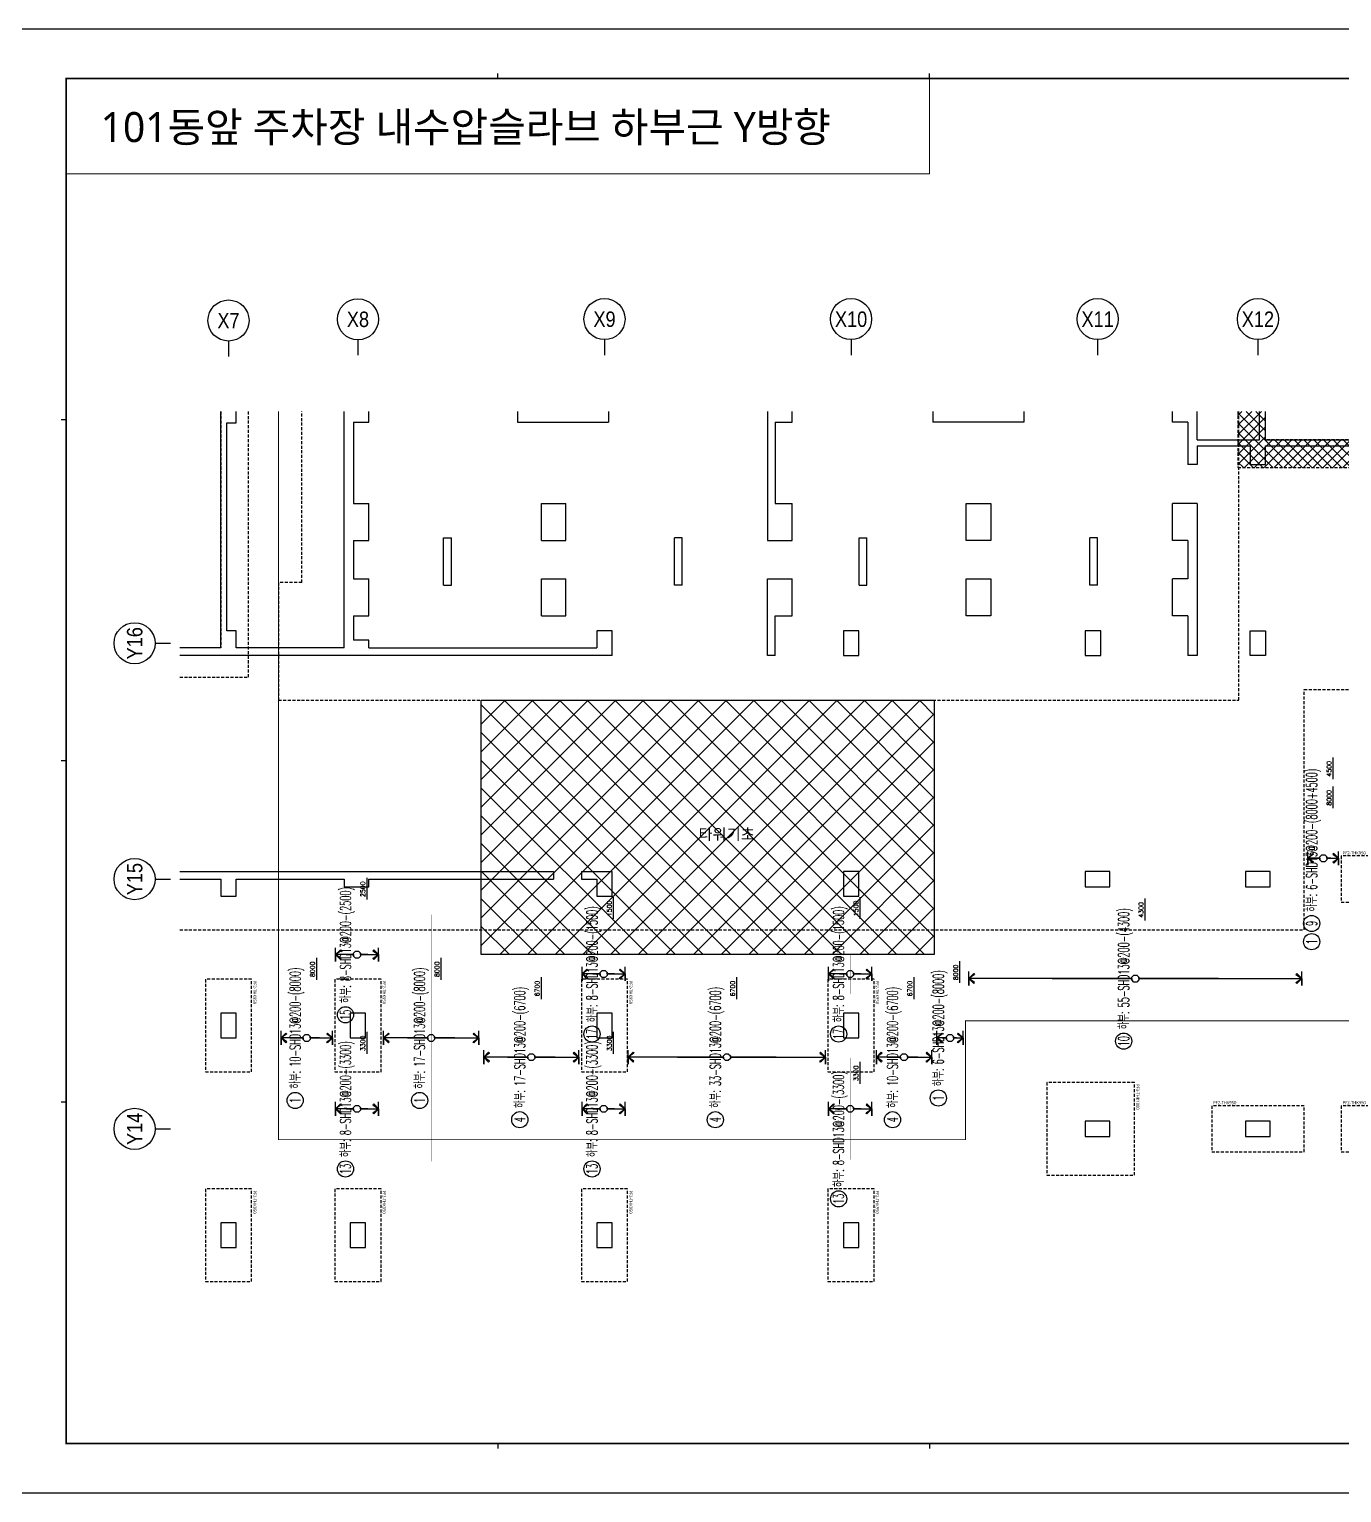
# Model space of a CAD drawing. Header units: millimetres. Extents: x 321717 to 696608, y -514806 to -16026.
# Drawn here: x 472662 to 515247, y -337232 to -289769 of the extents above; entities that cross this region are included whole.
import ezdxf
from ezdxf.enums import TextEntityAlignment as Align

# ---------------------------------------------------------------- set-up
doc = ezdxf.new("R2010")
doc.units = ezdxf.units.MM
doc.header["$LTSCALE"] = 65
doc.linetypes.add('XS-기초$0$HID', pattern=[2.3, 1.5, -0.8])
for name, color, linetype in [('BUB', 7, 'Continuous'), ('NAME-F', 6, 'Continuous'), ('XDIM', 7, 'Continuous'), ('XREBAR', 1, 'Continuous'), ('XS-기초$0$MAT', 3, 'XS-기초$0$HID'), ('XS-기초$0$PILE-P', 4, 'XS-기초$0$HID'), ('XS-기초$0$WALL', 11, 'Continuous'), ('XS-기초$0$기초꺽임', 4, 'XS-기초$0$HID'), ('XS-기초$0$기초꺽임-HAT', 5, 'Continuous'), ('XS-기초$0$기초연단', 3, 'Continuous'), ('XS-기초$0$하부보강', 7, 'XS-기초$0$HID'), ('XTAG', 7, 'Continuous'), ('기초꺽임', 7, 'Continuous')]:
    doc.layers.add(name, color=color, linetype=linetype)
doc.layers.add('TEXT', color=3, linetype='Continuous', lineweight=9)
doc.layers.add('XTITLE', color=22, linetype='Continuous', lineweight=0)
doc.layers.add('XS-기초$0$DEFPOINT', color=144, linetype='Continuous', plot=False)
doc.styles.add('XRebar', font='Romans.shx', dxfattribs={"bigfont": 'whgtxt.shx'})
doc.styles.add('XRebar2', font='Romans.shx')
doc.styles.add('XS-기초$0$맑은고딕', font='malgun_0.ttf')
doc.styles.add('돋움', font='malgun_0.ttf')
doc.styles.add('돋음', font='Dotum.ttf')

# ---------------------------------------------------------------- blocks, each defined once
blk = doc.blocks.new('XS-기초$0$PF2')
at = {"layer": 'XS-기초$0$MAT', "linetype": 'XS-기초$0$HID'}
blk.add_lwpolyline([(-1500, -750), (1500, -750), (1500, 750), (-1500, 750)], close=True, dxfattribs=at)
at = {"layer": 'XS-기초$0$DEFPOINT', "color": 1, "style": 'XS-기초$0$맑은고딕'}
blk.add_text('PF2-THK950', height=100, dxfattribs=at).set_placement((-1450, 850), align=Align.MIDDLE_LEFT)
blk = doc.blocks.new('XS-기초$0$PF3')
at = {"layer": 'XS-기초$0$MAT', "linetype": 'XS-기초$0$HID'}
blk.add_lwpolyline([(-1500, -1650), (1500, -1650), (1500, 1200), (-1500, 1200)], close=True, dxfattribs=at)
at = {"layer": 'XS-기초$0$DEFPOINT', "color": 1, "style": 'XS-기초$0$맑은고딕'}
blk.add_text('PF3-THK1000', height=100, dxfattribs=at).set_placement((-1450, 1300), align=Align.MIDDLE_LEFT)
blk = doc.blocks.new('BUB')
at = {"layer": 'BUB'}
blk.add_line((0, 1500), (0, 0), dxfattribs=at)
blk.add_circle((0, 3500), 2000, dxfattribs=at)
blk = doc.blocks.new('asdraa')
at = {"layer": 'XS-기초$0$기초꺽임-HAT'}
h = blk.add_hatch(dxfattribs=at)
h.set_pattern_fill('ANSI37', color=8, scale=1800, style=0)
h.set_pattern_definition([(45, (-182074, -166700), (-159.09903, 159.09903), []), (135, (-182074, -166700), (-159.09903, -159.09903), [])])
h.paths.add_polyline_path([(9736, 23621), (8836, 23621), (8836, 21800), (22436, 21800), (22436, 22700), (9736, 22700)])
at = {"layer": 'XS-기초$0$하부보강'}
h = blk.add_hatch(dxfattribs=at)
h.set_pattern_fill('ANSI37', color=8, scale=200)
h.set_pattern_definition([(45, (-443615.26, 352544.86), (-449.0128, 449.0128), []), (135, (-443615.26, 352544.86), (-449.0128, -449.0128), [])])
h.paths.add_polyline_path([(-1014, 6000), (-15714, 6000), (-15714, 14250), (-1014, 14250)])
at = {"layer": 'NAME-F'}
blk.add_lwpolyline([(-1014, 6000), (-15714, 6000), (-15714, 14250), (-1014, 14250)], close=True, dxfattribs=at)
at = {"layer": 'XS-기초$0$WALL', "color": 5}
for p, q in [((-24164, 15950), (-24164, 23621)), ((-23664, 23250), (-23664, 23621)), ((-20164, 15950), (-20164, 23621)), ((-19864, 23265), (-19364, 23265)), ((-19864, 23265), (-19864, 20630)), ((-19364, 23265), (-19364, 23621)), ((-14539, 23621), (-14539, 23265)), ((-14539, 23265), (-11589, 23265)), ((-11589, 23621), (-11589, 23265)), ((-6424, 23621), (-6424, 19430)), ((-6174, 23265), (-5624, 23265)), ((-6174, 23265), (-6174, 20630)), ((-5624, 23265), (-5624, 23621)), ((-1059, 23621), (-1059, 23265)), ((1891, 23265), (-1059, 23265)), ((1891, 23621), (1891, 23265)), ((6716, 23265), (6716, 23621)), ((7216, 23265), (6716, 23265)), ((7216, 23265), (7216, 21900)), ((7516, 22700), (7516, 23621)), ((9536, 22700), (9536, 23621)), ((9736, 22700), (9736, 23621)), ((-23964, 16500), (-23964, 23250)), ((-23964, 23250), (-23664, 23250)), ((7516, 22700), (9536, 22700)), ((7516, 22500), (7516, 21900)), ((7516, 22500), (9236, 22500)), ((9236, 22500), (9236, 21900)), ((9736, 22700), (19326, 22700)), ((9736, 22500), (16336, 22500)), ((9736, 21900), (9736, 22500)), ((7516, 21900), (7216, 21900)), ((9236, 21900), (9736, 21900)), ((-19864, 20630), (-19364, 20630)), ((-19364, 19430), (-19364, 20630)), ((-13764, 20630), (-12964, 20630)), ((-13764, 19430), (-13764, 20630)), ((-12964, 19430), (-12964, 20630)), ((-6174, 20630), (-5624, 20630)), ((-5624, 19430), (-5624, 20630)), ((16, 19430), (16, 20630)), ((16, 20630), (816, 20630)), ((816, 20630), (816, 19430)), ((7516, 20630), (6716, 20630)), ((6716, 19430), (6716, 20630)), ((7516, 20630), (7516, 15700)), ((-16934, 17985), (-16934, 19520)), ((-16934, 19520), (-16684, 19520)), ((-16684, 17985), (-16684, 19520)), ((-9444, 17985), (-9444, 19520)), ((-9194, 19520), (-9444, 19520)), ((-9194, 17985), (-9194, 19520)), ((-3454, 17985), (-3454, 19520)), ((-3454, 19520), (-3204, 19520)), ((-3204, 17985), (-3204, 19520)), ((4036, 17985), (4036, 19520)), ((4286, 19520), (4036, 19520)), ((4286, 17985), (4286, 19520)), ((-19864, 19430), (-19364, 19430)), ((-19864, 19430), (-19864, 18185)), ((-13764, 19430), (-12964, 19430)), ((-6424, 19430), (-5624, 19430)), ((816, 19430), (16, 19430)), ((7216, 19430), (6716, 19430)), ((7216, 19430), (7216, 18185)), ((-19864, 18185), (-19364, 18185)), ((-19364, 16985), (-19364, 18185)), ((-13764, 18185), (-12964, 18185)), ((-13764, 16985), (-13764, 18185)), ((-12964, 16985), (-12964, 18185)), ((-6424, 18185), (-5624, 18185)), ((-6424, 15700), (-6424, 18185)), ((-5624, 16985), (-5624, 18185)), ((16, 16985), (16, 18185)), ((16, 18185), (816, 18185)), ((816, 18185), (816, 16985)), ((6716, 16985), (6716, 18185)), ((7216, 18185), (6716, 18185)), ((-16934, 17985), (-16684, 17985)), ((-9194, 17985), (-9444, 17985)), ((-3454, 17985), (-3204, 17985)), ((4286, 17985), (4036, 17985)), ((-19864, 16985), (-19364, 16985)), ((-19864, 16985), (-19864, 16200)), ((-13764, 16985), (-12964, 16985)), ((-6174, 16985), (-5624, 16985)), ((-6174, 15700), (-6174, 16985)), ((816, 16985), (16, 16985)), ((7216, 16985), (6716, 16985)), ((7216, 16985), (7216, 15700)), ((-23664, 16500), (-23964, 16500)), ((-23664, 15950), (-23664, 16500)), ((-19364, 16200), (-19864, 16200)), ((-19364, 15950), (-19364, 16200)), ((-11464, 16500), (-11964, 16500)), ((-11964, 16500), (-11964, 15950)), ((-11464, 15700), (-11464, 16500)), ((-3464, 16500), (-3964, 16500)), ((-3964, 16500), (-3964, 15700)), ((-3464, 15700), (-3464, 16500)), ((4386, 16500), (3886, 16500)), ((3886, 16500), (3886, 15700)), ((4386, 15700), (4386, 16500)), ((-24164, 15950), (-25496, 15950)), ((-11464, 15700), (-25496, 15700)), ((-20164, 15950), (-23664, 15950)), ((-19364, 15950), (-11964, 15950)), ((-6174, 15700), (-6424, 15700)), ((-3964, 15700), (-3464, 15700)), ((3886, 15700), (4386, 15700)), ((7516, 15700), (7216, 15700)), ((-25496, 8700), (-13374, 8700)), ((-13374, 8700), (-13374, 8450)), ((-12464, 8700), (-11464, 8700)), ((-12464, 8700), (-12464, 8450)), ((-11464, 7900), (-11464, 8700)), ((-3464, 8700), (-3964, 8700)), ((-3964, 8700), (-3964, 7900)), ((-3464, 7900), (-3464, 8700)), ((3886, 8700), (3886, 8200)), ((4686, 8700), (3886, 8700)), ((4686, 8200), (4686, 8700)), ((9086, 8700), (9086, 8200)), ((9886, 8700), (9086, 8700)), ((9886, 8200), (9886, 8700)), ((-25496, 8450), (-24164, 8450)), ((-24164, 8450), (-24164, 7900)), ((-23664, 8450), (-20164, 8450)), ((-23664, 7900), (-23664, 8450)), ((-20164, 8450), (-20164, 8200)), ((-20164, 8200), (-19364, 8200)), ((-19364, 8450), (-13374, 8450)), ((-19364, 8200), (-19364, 8450)), ((-12464, 8450), (-11964, 8450)), ((-11964, 8450), (-11964, 7900)), ((3886, 8200), (4686, 8200)), ((9086, 8200), (9886, 8200)), ((-24164, 7900), (-23664, 7900)), ((-11964, 7900), (-11464, 7900)), ((-3964, 7900), (-3464, 7900)), ((-23664, 4100), (-24164, 4100)), ((-24164, 4100), (-24164, 3300)), ((-23664, 3300), (-23664, 4100)), ((-19464, 4100), (-19964, 4100)), ((-19964, 4100), (-19964, 3300)), ((-19464, 3300), (-19464, 4100)), ((-11464, 4100), (-11964, 4100)), ((-11964, 4100), (-11964, 3300)), ((-11464, 3300), (-11464, 4100)), ((-3464, 4100), (-3964, 4100)), ((-3964, 4100), (-3964, 3300)), ((-3464, 3300), (-3464, 4100)), ((-24164, 3300), (-23664, 3300)), ((-19964, 3300), (-19464, 3300)), ((-11964, 3300), (-11464, 3300)), ((-3964, 3300), (-3464, 3300)), ((3886, 600), (3886, 100)), ((4686, 600), (3886, 600)), ((4686, 100), (4686, 600)), ((9086, 600), (9086, 100)), ((9886, 600), (9086, 600)), ((9886, 100), (9886, 600)), ((3886, 100), (4686, 100)), ((9086, 100), (9886, 100)), ((-23664, -2700), (-24164, -2700)), ((-24164, -2700), (-24164, -3500)), ((-23664, -3500), (-23664, -2700)), ((-19464, -2700), (-19964, -2700)), ((-19964, -2700), (-19964, -3500)), ((-19464, -3500), (-19464, -2700)), ((-11464, -2700), (-11964, -2700)), ((-11964, -2700), (-11964, -3500)), ((-11464, -3500), (-11464, -2700)), ((-3464, -2700), (-3964, -2700)), ((-3964, -2700), (-3964, -3500)), ((-3464, -3500), (-3464, -2700)), ((-24164, -3500), (-23664, -3500)), ((-19964, -3500), (-19464, -3500)), ((-11964, -3500), (-11464, -3500)), ((-3964, -3500), (-3464, -3500))]:
    blk.add_line(p, q, dxfattribs=at)
blk.add_lwpolyline([(9236, 16500), (9736, 16500), (9736, 15700), (9236, 15700)], close=True, dxfattribs=at)
at = {"layer": 'XS-기초$0$기초꺽임'}
for points in [[(-25496, 15000), (-23264, 15000), (-23264, 23621)], [(-24164, 23621), (-24164, 15950), (-25496, 15950)], [(8836, 23621), (8836, 21800), (22436, 21800), (22436, 22700), (9736, 22700), (9736, 23621)]]:
    blk.add_lwpolyline(points, dxfattribs=at)
at = {"layer": 'XS-기초$0$기초연단', "linetype": 'XS-기초$0$HID'}
for p, q in [((-21539, 18075), (-21539, 23621)), ((8866, 14250), (8866, 23621)), ((-22289, 18075), (-22289, 14250)), ((-21539, 18075), (-22289, 18075)), ((-22289, 14250), (8866, 14250)), ((10986, 14600), (25881, 14600)), ((10986, 6800), (10986, 14600)), ((-25496, 6800), (10986, 6800))]:
    blk.add_line(p, q, dxfattribs=at)
at = {"layer": '기초꺽임', "color": 1, "const_width": 30}
blk.add_lwpolyline([(-22289, 23621), (-22289, 0), (0, 0), (0, 3850), (24336, 3850), (24336, 23621)], dxfattribs=at)
at = {"layer": 'BUB', "xscale": 0.3333333333333333, "yscale": 0.3333333333333333, "zscale": 0.3333333333333333}
for p in [(-23914, 25400), (-19714, 25440), (-11714, 25446), (-3714, 25446), (4286, 25446), (9486, 25446)]:
    blk.add_blockref('BUB', p, dxfattribs=at)
at = {"layer": 'BUB', "xscale": 0.3333333333333333, "yscale": 0.3333333333333333, "zscale": 0.3333333333333333, "rotation": 90}
for p in [(-25795, 16100), (-25795, 8450), (-25795, 350)]:
    blk.add_blockref('BUB', p, dxfattribs=at)
at = {"layer": 'XS-기초$0$PILE-P'}
for p in [(13686, 8450), (9486, 350), (13686, 350)]:
    blk.add_blockref('XS-기초$0$PF2', p, dxfattribs=at)
at = {"layer": 'XS-기초$0$PILE-P', "rotation": 270}
for name, p in [('XS-기초$0$PF2', (-23914, 3700)), ('XS-기초$0$PF2', (-19714, 3700)), ('XS-기초$0$PF2', (-11714, 3700)), ('XS-기초$0$PF2', (-3714, 3700)), ('XS-기초$0$PF3', (4286, 350)), ('XS-기초$0$PF2', (-23914, -3100)), ('XS-기초$0$PF2', (-19714, -3100)), ('XS-기초$0$PF2', (-11714, -3100)), ('XS-기초$0$PF2', (-3714, -3100))]:
    blk.add_blockref(name, p, dxfattribs=at)
at = {"layer": 'TEXT', "style": '돋음', "width": 0.9}
for s, p in [('X7', (-23914, 26565)), ('X8', (-19714, 26605)), ('X9', (-11714, 26610)), ('X10', (-3714, 26610)), ('X11', (4286, 26610)), ('X12', (9486, 26610))]:
    blk.add_text(s, height=500, dxfattribs=at).set_placement(p, align=Align.MIDDLE_CENTER)
for s, p in [('Y16', (-26959, 16100)), ('Y15', (-26959, 8450)), ('Y14', (-26959, 350))]:
    blk.add_text(s, height=500, rotation=90, dxfattribs=at).set_placement(p, align=Align.MIDDLE_CENTER)
at = {"layer": 'XTITLE', "color": 2, "style": '돋움'}
blk.add_text('타워기초', height=364.1, dxfattribs=at).set_placement((-8665, 9906, 2), align=Align.MIDDLE_LEFT)
blk = doc.blocks.new('dhs_sheet2e')
at = {"color": 7}
for p, q in [((20500.6, 57331.7), (20500.6, 57531.5)), ((38004.8, 57331.7), (38004.8, 57531.5)), ((2996.4, 43498.2), (2796.7, 43498.2)), ((2996.4, 29664.7), (2796.7, 29664.7)), ((2996.4, 15831.2), (2796.7, 15831.2)), ((20500.6, 1997.6), (20500.6, 1797.9)), ((38004.8, 1997.6), (38004.8, 1797.9))]:
    blk.add_line(p, q, dxfattribs=at)
blk.add_lwpolyline([(84000, 0), (84000, 59329.4), (0, 59329.4), (0, 0)], close=True, dxfattribs=at)
at = {"color": 30, "const_width": 64.9}
blk.add_lwpolyline([(81003.6, 57331.7), (2996.4, 57331.7), (2996.4, 1997.6), (81003.6, 1997.6)], close=True, dxfattribs=at)
blk = doc.blocks.new('SDHSDHS')
at = {"color": 255, "xscale": 0.75, "yscale": 0.75, "zscale": 0.75}
blk.add_blockref('dhs_sheet2e', (0, 0), dxfattribs=at)
blk = doc.blocks.new('*U51', base_point=(500672.2856, -324839.635))
at = {"layer": 'XTAG', "color": 0, "linetype": 'Continuous', "ltscale": 6.95304e-310}
blk.add_circle((500672.2856, -325134.9475), 262.5, dxfattribs=at)
at = {"layer": 'XTAG', "color": 0, "linetype": 'Continuous', "ltscale": 6.95304e-310, "style": 'XRebar', "width": 0.55}
blk.add_text('하부: 10-SHD13@200-(6700)', height=350, rotation=90, dxfattribs=at).set_placement((500672.2856, -324752.135), align=Align.MIDDLE_LEFT)
blk.add_text('4', height=350, rotation=90, dxfattribs=at).set_placement((500672.2856, -325134.9475), align=Align.MIDDLE_CENTER)
blk = doc.blocks.new('*U52', base_point=(494922.2858, -324839.635))
at = {"layer": 'XTAG', "color": 0, "linetype": 'Continuous', "ltscale": 6.95304e-310}
blk.add_circle((494922.2858, -325134.9475), 262.5, dxfattribs=at)
at = {"layer": 'XTAG', "color": 0, "linetype": 'Continuous', "ltscale": 6.95304e-310, "style": 'XRebar', "width": 0.55}
blk.add_text('하부: 33-SHD13@200-(6700)', height=350, rotation=90, dxfattribs=at).set_placement((494922.2858, -324752.135), align=Align.MIDDLE_LEFT)
blk.add_text('4', height=350, rotation=90, dxfattribs=at).set_placement((494922.2858, -325134.9475), align=Align.MIDDLE_CENTER)
blk = doc.blocks.new('*U53', base_point=(488577.2857, -324839.635))
at = {"layer": 'XTAG', "color": 0, "linetype": 'Continuous', "ltscale": 6.95304e-310}
blk.add_circle((488577.2857, -325134.9475), 262.5, dxfattribs=at)
at = {"layer": 'XTAG', "color": 0, "linetype": 'Continuous', "ltscale": 6.95304e-310, "style": 'XRebar', "width": 0.55}
blk.add_text('하부: 17-SHD13@200-(6700)', height=350, rotation=90, dxfattribs=at).set_placement((488577.2857, -324752.135), align=Align.MIDDLE_LEFT)
blk.add_text('4', height=350, rotation=90, dxfattribs=at).set_placement((488577.2857, -325134.9475), align=Align.MIDDLE_CENTER)
blk = doc.blocks.new('*U58', base_point=(508172.2858, -322289.635))
at = {"layer": 'XTAG', "color": 0, "linetype": 'Continuous', "ltscale": 6.95304e-310}
blk.add_circle((508172.2858, -322584.9475), 262.5, dxfattribs=at)
at = {"layer": 'XTAG', "color": 0, "linetype": 'Continuous', "ltscale": 6.95304e-310, "style": 'XRebar', "width": 0.55}
blk.add_text('하부: 55-SHD13@200-(4300)', height=350, rotation=90, dxfattribs=at).set_placement((508172.2858, -322202.135), align=Align.MIDDLE_LEFT)
blk.add_text('10', height=350, rotation=90, dxfattribs=at).set_placement((508172.2858, -322584.9475), align=Align.MIDDLE_CENTER)
blk = doc.blocks.new('*U63', base_point=(498922.2858, -327407.5022))
at = {"layer": 'XTAG', "color": 0, "linetype": 'Continuous', "ltscale": 6.95304e-310}
blk.add_circle((498922.2858, -327702.8147), 262.5, dxfattribs=at)
at = {"layer": 'XTAG', "color": 0, "linetype": 'Continuous', "ltscale": 6.95304e-310, "style": 'XRebar', "width": 0.55}
blk.add_text('하부: 8-SHD13@200-(3300)', height=350, rotation=90, dxfattribs=at).set_placement((498922.2858, -327320.0022), align=Align.MIDDLE_LEFT)
blk.add_text('13', height=350, rotation=90, dxfattribs=at).set_placement((498922.2858, -327702.8147), align=Align.MIDDLE_CENTER)
blk = doc.blocks.new('*U64', base_point=(490922.2858, -326436.0636))
at = {"layer": 'XTAG', "color": 0, "linetype": 'Continuous', "ltscale": 6.95304e-310}
blk.add_circle((490922.2858, -326731.3761), 262.5, dxfattribs=at)
at = {"layer": 'XTAG', "color": 0, "linetype": 'Continuous', "ltscale": 6.95304e-310, "style": 'XRebar', "width": 0.55}
blk.add_text('하부: 8-SHD13@200-(3300)', height=350, rotation=90, dxfattribs=at).set_placement((490922.2858, -326348.5636), align=Align.MIDDLE_LEFT)
blk.add_text('13', height=350, rotation=90, dxfattribs=at).set_placement((490922.2858, -326731.3761), align=Align.MIDDLE_CENTER)
blk = doc.blocks.new('*U65', base_point=(482922.2858, -326436.0636))
at = {"layer": 'XTAG', "color": 0, "linetype": 'Continuous', "ltscale": 6.95304e-310}
blk.add_circle((482922.2858, -326731.3761), 262.5, dxfattribs=at)
at = {"layer": 'XTAG', "color": 0, "linetype": 'Continuous', "ltscale": 6.95304e-310, "style": 'XRebar', "width": 0.55}
blk.add_text('하부: 8-SHD13@200-(3300)', height=350, rotation=90, dxfattribs=at).set_placement((482922.2858, -326348.5636), align=Align.MIDDLE_LEFT)
blk.add_text('13', height=350, rotation=90, dxfattribs=at).set_placement((482922.2858, -326731.3761), align=Align.MIDDLE_CENTER)
blk = doc.blocks.new('*U67', base_point=(482922.2858, -321436.0636))
at = {"layer": 'XTAG', "color": 0, "linetype": 'Continuous', "ltscale": 6.95304e-310}
blk.add_circle((482922.2858, -321731.3761), 262.5, dxfattribs=at)
at = {"layer": 'XTAG', "color": 0, "linetype": 'Continuous', "ltscale": 6.95304e-310, "style": 'XRebar', "width": 0.55}
blk.add_text('하부: 8-SHD13@200-(2500)', height=350, rotation=90, dxfattribs=at).set_placement((482922.2858, -321348.5636), align=Align.MIDDLE_LEFT)
blk.add_text('15', height=350, rotation=90, dxfattribs=at).set_placement((482922.2858, -321731.3761), align=Align.MIDDLE_CENTER)
blk = doc.blocks.new('*U71', base_point=(498922.2858, -322061.0636))
at = {"layer": 'XTAG', "color": 0, "linetype": 'Continuous', "ltscale": 6.95304e-310}
blk.add_circle((498922.2858, -322356.3761), 262.5, dxfattribs=at)
at = {"layer": 'XTAG', "color": 0, "linetype": 'Continuous', "ltscale": 6.95304e-310, "style": 'XRebar', "width": 0.55}
blk.add_text('하부: 8-SHD13@200-(1500)', height=350, rotation=90, dxfattribs=at).set_placement((498922.2858, -321973.5636), align=Align.MIDDLE_LEFT)
blk.add_text('17', height=350, rotation=90, dxfattribs=at).set_placement((498922.2858, -322356.3761), align=Align.MIDDLE_CENTER)
blk = doc.blocks.new('*U72', base_point=(490922.2858, -322061.0636))
at = {"layer": 'XTAG', "color": 0, "linetype": 'Continuous', "ltscale": 6.95304e-310}
blk.add_circle((490922.2858, -322356.3761), 262.5, dxfattribs=at)
at = {"layer": 'XTAG', "color": 0, "linetype": 'Continuous', "ltscale": 6.95304e-310, "style": 'XRebar', "width": 0.55}
blk.add_text('하부: 8-SHD13@200-(1500)', height=350, rotation=90, dxfattribs=at).set_placement((490922.2858, -321973.5636), align=Align.MIDDLE_LEFT)
blk.add_text('17', height=350, rotation=90, dxfattribs=at).set_placement((490922.2858, -322356.3761), align=Align.MIDDLE_CENTER)
blk = doc.blocks.new('*U84', base_point=(514272.2858, -318474.3672))
at = {"layer": 'XTAG', "color": 0, "linetype": 'Continuous', "ltscale": 6.95304e-310}
for centre in [(514272.2858, -318769.6797), (514272.2858, -319360.3047)]:
    blk.add_circle(centre, 262.5, dxfattribs=at)
at = {"layer": 'XTAG', "color": 0, "linetype": 'Continuous', "ltscale": 6.95304e-310, "style": 'XRebar', "width": 0.55}
blk.add_text('하부: 6-SHD13@200-(8000+4500)', height=350, rotation=90, dxfattribs=at).set_placement((514272.2858, -318386.8672), align=Align.MIDDLE_LEFT)
for s, p in [('9', (514272.2858, -318769.6797)), ('1', (514272.2858, -319360.3047))]:
    blk.add_text(s, height=350, rotation=90, dxfattribs=at).set_placement(p, align=Align.MIDDLE_CENTER)
blk = doc.blocks.new('*U85', base_point=(502159.2857, -324136.0636))
at = {"layer": 'XTAG', "color": 0, "linetype": 'Continuous', "ltscale": 6.95304e-310}
blk.add_circle((502159.2857, -324431.3761), 262.5, dxfattribs=at)
at = {"layer": 'XTAG', "color": 0, "linetype": 'Continuous', "ltscale": 6.95304e-310, "style": 'XRebar', "width": 0.55}
blk.add_text('하부: 6-SHD13@200-(8000)', height=350, rotation=90, dxfattribs=at).set_placement((502159.2857, -324048.5636), align=Align.MIDDLE_LEFT)
blk.add_text('1', height=350, rotation=90, dxfattribs=at).set_placement((502159.2857, -324431.3761), align=Align.MIDDLE_CENTER)
blk = doc.blocks.new('*U86', base_point=(481289.7858, -324214.635))
at = {"layer": 'XTAG', "color": 0, "linetype": 'Continuous', "ltscale": 6.95304e-310}
blk.add_circle((481289.7858, -324509.9475), 262.5, dxfattribs=at)
at = {"layer": 'XTAG', "color": 0, "linetype": 'Continuous', "ltscale": 6.95304e-310, "style": 'XRebar', "width": 0.55}
blk.add_text('하부: 10-SHD13@200-(8000)', height=350, rotation=90, dxfattribs=at).set_placement((481289.7858, -324127.135), align=Align.MIDDLE_LEFT)
blk.add_text('1', height=350, rotation=90, dxfattribs=at).set_placement((481289.7858, -324509.9475), align=Align.MIDDLE_CENTER)
blk = doc.blocks.new('*U87', base_point=(485327.2857, -324214.635))
at = {"layer": 'XTAG', "color": 0, "linetype": 'Continuous', "ltscale": 6.95304e-310}
blk.add_circle((485327.2857, -324509.9475), 262.5, dxfattribs=at)
at = {"layer": 'XTAG', "color": 0, "linetype": 'Continuous', "ltscale": 6.95304e-310, "style": 'XRebar', "width": 0.55}
blk.add_text('하부: 17-SHD13@200-(8000)', height=350, rotation=90, dxfattribs=at).set_placement((485327.2857, -324127.135), align=Align.MIDDLE_LEFT)
blk.add_text('1', height=350, rotation=90, dxfattribs=at).set_placement((485327.2857, -324509.9475), align=Align.MIDDLE_CENTER)

msp = doc.modelspace()

# ---------------------------------------------------------------- linework, layer by layer
at = {"layer": 'XDIM', "color": 250, "linetype": 'Continuous', "ltscale": 4.8161e-312}
for p, q in [((514447.3, -314232.7), (514447.3, -314232.7)), ((514447.3, -315174.1), (514447.3, -315174.1)), ((483097.3, -318135.8), (483097.3, -318135.8)), ((491097.3, -318760.8), (491097.3, -318760.8)), ((499097.3, -318760.8), (499097.3, -318760.8)), ((508347.3, -318809.8), (508347.3, -318809.8)), ((481464.8, -320734.8), (481464.8, -320734.8)), ((485502.3, -320734.8), (485502.3, -320734.8)), ((502334.3, -320835.8), (502334.3, -320835.8)), ((488752.3, -321359.8), (488752.3, -321359.8)), ((495097.3, -321359.8), (495097.3, -321359.8)), ((500847.3, -321359.8), (500847.3, -321359.8)), ((483097.3, -323135.8), (483097.3, -323135.8)), ((491097.3, -323135.8), (491097.3, -323135.8)), ((499097.3, -324107.2), (499097.3, -324107.2))]:
    msp.add_line(p, q, dxfattribs=at)
at = {"layer": 'XDIM', "color": 1, "linetype": 'Continuous', "ltscale": 4.8161e-312}
for points in [[(514972.3, -314092.7), (514972.3, -313385.8)], [(514972.3, -315034.1), (514972.3, -314327.2)], [(483622.3, -317995.8), (483622.3, -317288.9)], [(491622.3, -318620.8), (491622.3, -317913.9)], [(499622.3, -318620.8), (499622.3, -317913.9)], [(508872.3, -318669.8), (508872.3, -317962.9)], [(481989.8, -320594.8), (481989.8, -319887.9)], [(486027.3, -320594.8), (486027.3, -319887.9)], [(502859.3, -320695.8), (502859.3, -319988.9)], [(489277.3, -321219.8), (489277.3, -320512.9)], [(495622.3, -321219.8), (495622.3, -320512.9)], [(501372.3, -321219.8), (501372.3, -320512.9)], [(483622.3, -322995.8), (483622.3, -322288.9)], [(491622.3, -322995.8), (491622.3, -322288.9)], [(499622.3, -323967.2), (499622.3, -323260.3)]]:
    msp.add_lwpolyline(points, dxfattribs=at)
at = {"layer": 'XDIM', "color": 4, "linetype": 'Continuous', "ltscale": 7.29112e-304, "elevation": -0.5}
for points in [[(514397.3, -316656.6), (514534.8, -316656.6), (514534.8, -316703.2), (514534.8, -316610), (514600.7, -316544.1), (514693.9, -316544.1), (514759.8, -316610), (514759.8, -316703.2), (514693.9, -316769.1), (514600.7, -316769.1), (514534.8, -316703.2), (514534.8, -316656.6), (514397.3, -316656.6), (514397.3, -316656.6), (514147.3, -316656.6), (514306.4, -316497.5), (514331.6, -316527.5), (514147.3, -316656.6), (514306.4, -316815.7), (514331.6, -316785.6), (514147.3, -316656.6), (514147.3, -316881.6), (514147.3, -316431.6)], [(514897.3, -316656.6), (514759.8, -316656.6), (514759.8, -316610), (514759.8, -316703.2), (514693.9, -316769.1), (514600.7, -316769.1), (514534.8, -316703.2), (514534.8, -316610), (514600.7, -316544.1), (514693.9, -316544.1), (514759.8, -316610), (514759.8, -316656.6), (514897.3, -316656.6), (514897.3, -316656.6), (515147.3, -316656.6), (514988.2, -316815.7), (514963, -316785.6), (515147.3, -316656.6), (514988.2, -316497.5), (514963, -316527.5), (515147.3, -316656.6), (515147.3, -316881.6), (515147.3, -316431.6)], [(482947.3, -324781.6), (483184.8, -324781.6), (483184.8, -324828.2), (483184.8, -324735), (483250.7, -324669.1), (483343.9, -324669.1), (483409.8, -324735), (483409.8, -324828.2), (483343.9, -324894.1), (483250.7, -324894.1), (483184.8, -324828.2), (483184.8, -324781.6), (482947.3, -324781.6), (482947.3, -324781.6), (482597.3, -324781.6), (482756.4, -324622.5), (482781.6, -324652.5), (482597.3, -324781.6), (482756.4, -324940.7), (482781.6, -324910.6), (482597.3, -324781.6), (482597.3, -325006.6), (482597.3, -324556.6)], [(483647.3, -324781.6), (483409.8, -324781.6), (483409.8, -324735), (483409.8, -324828.2), (483343.9, -324894.1), (483250.7, -324894.1), (483184.8, -324828.2), (483184.8, -324735), (483250.7, -324669.1), (483343.9, -324669.1), (483409.8, -324735), (483409.8, -324781.6), (483647.3, -324781.6), (483647.3, -324781.6), (483997.3, -324781.6), (483838.2, -324940.7), (483813, -324910.6), (483997.3, -324781.6), (483838.2, -324622.5), (483813, -324652.5), (483997.3, -324781.6), (483997.3, -325006.6), (483997.3, -324556.6)], [(490947.3, -324781.6), (491184.8, -324781.6), (491184.8, -324828.2), (491184.8, -324735), (491250.7, -324669.1), (491343.9, -324669.1), (491409.8, -324735), (491409.8, -324828.2), (491343.9, -324894.1), (491250.7, -324894.1), (491184.8, -324828.2), (491184.8, -324781.6), (490947.3, -324781.6), (490947.3, -324781.6), (490597.3, -324781.6), (490756.4, -324622.5), (490781.6, -324652.5), (490597.3, -324781.6), (490756.4, -324940.7), (490781.6, -324910.6), (490597.3, -324781.6), (490597.3, -325006.6), (490597.3, -324556.6)], [(491647.3, -324781.6), (491409.8, -324781.6), (491409.8, -324735), (491409.8, -324828.2), (491343.9, -324894.1), (491250.7, -324894.1), (491184.8, -324828.2), (491184.8, -324735), (491250.7, -324669.1), (491343.9, -324669.1), (491409.8, -324735), (491409.8, -324781.6), (491647.3, -324781.6), (491647.3, -324781.6), (491997.3, -324781.6), (491838.2, -324940.7), (491813, -324910.6), (491997.3, -324781.6), (491838.2, -324622.5), (491813, -324652.5), (491997.3, -324781.6), (491997.3, -325006.6), (491997.3, -324556.6)], [(498947.3, -324781.6), (499184.8, -324781.6), (499184.8, -324828.2), (499184.8, -324735), (499250.7, -324669.1), (499343.9, -324669.1), (499409.8, -324735), (499409.8, -324828.2), (499343.9, -324894.1), (499250.7, -324894.1), (499184.8, -324828.2), (499184.8, -324781.6), (498947.3, -324781.6), (498947.3, -324781.6), (498597.3, -324781.6), (498756.4, -324622.5), (498781.6, -324652.5), (498597.3, -324781.6), (498756.4, -324940.7), (498781.6, -324910.6), (498597.3, -324781.6), (498597.3, -325006.6), (498597.3, -324556.6)], [(499647.3, -324781.6), (499409.8, -324781.6), (499409.8, -324735), (499409.8, -324828.2), (499343.9, -324894.1), (499250.7, -324894.1), (499184.8, -324828.2), (499184.8, -324735), (499250.7, -324669.1), (499343.9, -324669.1), (499409.8, -324735), (499409.8, -324781.6), (499647.3, -324781.6), (499647.3, -324781.6), (499997.3, -324781.6), (499838.2, -324940.7), (499813, -324910.6), (499997.3, -324781.6), (499838.2, -324622.5), (499813, -324652.5), (499997.3, -324781.6), (499997.3, -325006.6), (499997.3, -324556.6)]]:
    msp.add_lwpolyline(points, dxfattribs=at)
at = {"layer": 'XDIM', "color": 4, "linetype": 'Continuous', "ltscale": 7.29112e-304}
for points in [[(482947.3, -319781.6), (483184.8, -319781.6), (483184.8, -319828.2), (483184.8, -319735), (483250.7, -319669.1), (483343.9, -319669.1), (483409.8, -319735), (483409.8, -319828.2), (483343.9, -319894.1), (483250.7, -319894.1), (483184.8, -319828.2), (483184.8, -319781.6), (482947.3, -319781.6), (482947.3, -319781.6), (482597.3, -319781.6), (482756.4, -319622.5), (482781.6, -319652.5), (482597.3, -319781.6), (482756.4, -319940.7), (482781.6, -319910.6), (482597.3, -319781.6), (482597.3, -320006.6), (482597.3, -319556.6)], [(483647.3, -319781.6), (483409.8, -319781.6), (483409.8, -319735), (483409.8, -319828.2), (483343.9, -319894.1), (483250.7, -319894.1), (483184.8, -319828.2), (483184.8, -319735), (483250.7, -319669.1), (483343.9, -319669.1), (483409.8, -319735), (483409.8, -319781.6), (483647.3, -319781.6), (483647.3, -319781.6), (483997.3, -319781.6), (483838.2, -319940.7), (483813, -319910.6), (483997.3, -319781.6), (483838.2, -319622.5), (483813, -319652.5), (483997.3, -319781.6), (483997.3, -320006.6), (483997.3, -319556.6)]]:
    msp.add_lwpolyline(points, dxfattribs=at)
at = {"layer": 'XDIM', "color": 4, "linetype": 'Continuous', "ltscale": 7.10404e-14}
for points in [[(490947.3, -320406.6), (491184.8, -320406.6), (491184.8, -320453.2), (491184.8, -320360), (491250.7, -320294.1), (491343.9, -320294.1), (491409.8, -320360), (491409.8, -320453.2), (491343.9, -320519.1), (491250.7, -320519.1), (491184.8, -320453.2), (491184.8, -320406.6), (490947.3, -320406.6), (490947.3, -320406.6), (490597.3, -320406.6), (490756.4, -320247.5), (490781.6, -320277.5), (490597.3, -320406.6), (490756.4, -320565.7), (490781.6, -320535.6), (490597.3, -320406.6), (490597.3, -320631.6), (490597.3, -320181.6)], [(491647.3, -320406.6), (491409.8, -320406.6), (491409.8, -320360), (491409.8, -320453.2), (491343.9, -320519.1), (491250.7, -320519.1), (491184.8, -320453.2), (491184.8, -320360), (491250.7, -320294.1), (491343.9, -320294.1), (491409.8, -320360), (491409.8, -320406.6), (491647.3, -320406.6), (491647.3, -320406.6), (491997.3, -320406.6), (491838.2, -320565.7), (491813, -320535.6), (491997.3, -320406.6), (491838.2, -320247.5), (491813, -320277.5), (491997.3, -320406.6), (491997.3, -320631.6), (491997.3, -320181.6)], [(498947.3, -320406.6), (499184.8, -320406.6), (499184.8, -320453.2), (499184.8, -320360), (499250.7, -320294.1), (499343.9, -320294.1), (499409.8, -320360), (499409.8, -320453.2), (499343.9, -320519.1), (499250.7, -320519.1), (499184.8, -320453.2), (499184.8, -320406.6), (498947.3, -320406.6), (498947.3, -320406.6), (498597.3, -320406.6), (498756.4, -320247.5), (498781.6, -320277.5), (498597.3, -320406.6), (498756.4, -320565.7), (498781.6, -320535.6), (498597.3, -320406.6), (498597.3, -320631.6), (498597.3, -320181.6)], [(499647.3, -320406.6), (499409.8, -320406.6), (499409.8, -320360), (499409.8, -320453.2), (499343.9, -320519.1), (499250.7, -320519.1), (499184.8, -320453.2), (499184.8, -320360), (499250.7, -320294.1), (499343.9, -320294.1), (499409.8, -320360), (499409.8, -320406.6), (499647.3, -320406.6), (499647.3, -320406.6), (499997.3, -320406.6), (499838.2, -320565.7), (499813, -320535.6), (499997.3, -320406.6), (499838.2, -320247.5), (499813, -320277.5), (499997.3, -320406.6), (499997.3, -320631.6), (499997.3, -320181.6)]]:
    msp.add_lwpolyline(points, dxfattribs=at)
at = {"layer": 'XDIM', "color": 4, "linetype": 'Continuous', "ltscale": 6.95094e-310, "elevation": -0.5}
for points in [[(505847.3, -320556.6), (508434.8, -320556.6), (508434.8, -320603.2), (508434.8, -320510), (508500.7, -320444.1), (508593.9, -320444.1), (508659.8, -320510), (508659.8, -320603.2), (508593.9, -320669.1), (508500.7, -320669.1), (508434.8, -320603.2), (508434.8, -320556.6), (505847.3, -320556.6), (505847.3, -320556.6), (503147.3, -320556.6), (503306.4, -320397.5), (503331.6, -320427.5), (503147.3, -320556.6), (503306.4, -320715.7), (503331.6, -320685.6), (503147.3, -320556.6), (503147.3, -320781.6), (503147.3, -320331.6)], [(511247.3, -320556.6), (508659.8, -320556.6), (508659.8, -320510), (508659.8, -320603.2), (508593.9, -320669.1), (508500.7, -320669.1), (508434.8, -320603.2), (508434.8, -320510), (508500.7, -320444.1), (508593.9, -320444.1), (508659.8, -320510), (508659.8, -320556.6), (511247.3, -320556.6), (511247.3, -320556.6), (513947.3, -320556.6), (513788.2, -320715.7), (513763, -320685.6), (513947.3, -320556.6), (513788.2, -320397.5), (513763, -320427.5), (513947.3, -320556.6), (513947.3, -320781.6), (513947.3, -320331.6)], [(481248.5, -322481.6), (481552.3, -322481.6), (481552.3, -322528.2), (481552.3, -322435), (481618.2, -322369.1), (481711.4, -322369.1), (481777.3, -322435), (481777.3, -322528.2), (481711.4, -322594.1), (481618.2, -322594.1), (481552.3, -322528.2), (481552.3, -322481.6), (481248.5, -322481.6), (481248.5, -322481.6), (480832.3, -322481.6), (480991.4, -322322.5), (481016.6, -322352.5), (480832.3, -322481.6), (480991.4, -322640.7), (481016.6, -322610.6), (480832.3, -322481.6), (480832.3, -322706.6), (480832.3, -322256.6)], [(482081, -322481.6), (481777.3, -322481.6), (481777.3, -322435), (481777.3, -322528.2), (481711.4, -322594.1), (481618.2, -322594.1), (481552.3, -322528.2), (481552.3, -322435), (481618.2, -322369.1), (481711.4, -322369.1), (481777.3, -322435), (481777.3, -322481.6), (482081, -322481.6), (482081, -322481.6), (482497.3, -322481.6), (482338.2, -322640.7), (482313, -322610.6), (482497.3, -322481.6), (482338.2, -322322.5), (482313, -322352.5), (482497.3, -322481.6), (482497.3, -322706.6), (482497.3, -322256.6)], [(484929.8, -322481.6), (485589.8, -322481.6), (485589.8, -322528.2), (485589.8, -322435), (485655.7, -322369.1), (485748.9, -322369.1), (485814.8, -322435), (485814.8, -322528.2), (485748.9, -322594.1), (485655.7, -322594.1), (485589.8, -322528.2), (485589.8, -322481.6), (484929.8, -322481.6), (484929.8, -322481.6), (484157.3, -322481.6), (484316.4, -322322.5), (484341.6, -322352.5), (484157.3, -322481.6), (484316.4, -322640.7), (484341.6, -322610.6), (484157.3, -322481.6), (484157.3, -322706.6), (484157.3, -322256.6)], [(486474.8, -322481.6), (485814.8, -322481.6), (485814.8, -322435), (485814.8, -322528.2), (485748.9, -322594.1), (485655.7, -322594.1), (485589.8, -322528.2), (485589.8, -322435), (485655.7, -322369.1), (485748.9, -322369.1), (485814.8, -322435), (485814.8, -322481.6), (486474.8, -322481.6), (486474.8, -322481.6), (487247.3, -322481.6), (487088.2, -322640.7), (487063, -322610.6), (487247.3, -322481.6), (487088.2, -322322.5), (487063, -322352.5), (487247.3, -322481.6), (487247.3, -322706.6), (487247.3, -322256.6)], [(502320.8, -322481.6), (502421.8, -322481.6), (502421.8, -322528.2), (502421.8, -322435), (502487.7, -322369.1), (502580.9, -322369.1), (502646.8, -322435), (502646.8, -322528.2), (502580.9, -322594.1), (502487.7, -322594.1), (502421.8, -322528.2), (502421.8, -322481.6), (502320.8, -322481.6), (502320.8, -322481.6), (502107.3, -322481.6), (502266.4, -322322.5), (502291.6, -322352.5), (502107.3, -322481.6), (502266.4, -322640.7), (502291.6, -322610.6), (502107.3, -322481.6), (502107.3, -322706.6), (502107.3, -322256.6)], [(502747.8, -322481.6), (502646.8, -322481.6), (502646.8, -322435), (502646.8, -322528.2), (502580.9, -322594.1), (502487.7, -322594.1), (502421.8, -322528.2), (502421.8, -322435), (502487.7, -322369.1), (502580.9, -322369.1), (502646.8, -322435), (502646.8, -322481.6), (502747.8, -322481.6), (502747.8, -322481.6), (502961.3, -322481.6), (502802.2, -322640.7), (502777, -322610.6), (502961.3, -322481.6), (502802.2, -322322.5), (502777, -322352.5), (502961.3, -322481.6), (502961.3, -322706.6), (502961.3, -322256.6)]]:
    msp.add_lwpolyline(points, dxfattribs=at)
at = {"layer": 'XDIM', "color": 4, "linetype": 'Continuous', "ltscale": 7.10404e-14, "elevation": -0.5}
for points in [[(488179.8, -323106.6), (488839.8, -323106.6), (488839.8, -323153.2), (488839.8, -323060), (488905.7, -322994.1), (488998.9, -322994.1), (489064.8, -323060), (489064.8, -323153.2), (488998.9, -323219.1), (488905.7, -323219.1), (488839.8, -323153.2), (488839.8, -323106.6), (488179.8, -323106.6), (488179.8, -323106.6), (487407.3, -323106.6), (487566.4, -322947.5), (487591.6, -322977.5), (487407.3, -323106.6), (487566.4, -323265.7), (487591.6, -323235.6), (487407.3, -323106.6), (487407.3, -323331.6), (487407.3, -322881.6)], [(489724.8, -323106.6), (489064.8, -323106.6), (489064.8, -323060), (489064.8, -323153.2), (488998.9, -323219.1), (488905.7, -323219.1), (488839.8, -323153.2), (488839.8, -323060), (488905.7, -322994.1), (488998.9, -322994.1), (489064.8, -323060), (489064.8, -323106.6), (489724.8, -323106.6), (489724.8, -323106.6), (490497.3, -323106.6), (490338.2, -323265.7), (490313, -323235.6), (490497.3, -323106.6), (490338.2, -322947.5), (490313, -322977.5), (490497.3, -323106.6), (490497.3, -323331.6), (490497.3, -322881.6)], [(493697.3, -323106.6), (495184.8, -323106.6), (495184.8, -323153.2), (495184.8, -323060), (495250.7, -322994.1), (495343.9, -322994.1), (495409.8, -323060), (495409.8, -323153.2), (495343.9, -323219.1), (495250.7, -323219.1), (495184.8, -323153.2), (495184.8, -323106.6), (493697.3, -323106.6), (493697.3, -323106.6), (492097.3, -323106.6), (492256.4, -322947.5), (492281.6, -322977.5), (492097.3, -323106.6), (492256.4, -323265.7), (492281.6, -323235.6), (492097.3, -323106.6), (492097.3, -323331.6), (492097.3, -322881.6)], [(496897.3, -323106.6), (495409.8, -323106.6), (495409.8, -323060), (495409.8, -323153.2), (495343.9, -323219.1), (495250.7, -323219.1), (495184.8, -323153.2), (495184.8, -323060), (495250.7, -322994.1), (495343.9, -322994.1), (495409.8, -323060), (495409.8, -323106.6), (496897.3, -323106.6), (496897.3, -323106.6), (498497.3, -323106.6), (498338.2, -323265.7), (498313, -323235.6), (498497.3, -323106.6), (498338.2, -322947.5), (498313, -322977.5), (498497.3, -323106.6), (498497.3, -323331.6), (498497.3, -322881.6)], [(500597.3, -323106.6), (500934.8, -323106.6), (500934.8, -323153.2), (500934.8, -323060), (501000.7, -322994.1), (501093.9, -322994.1), (501159.8, -323060), (501159.8, -323153.2), (501093.9, -323219.1), (501000.7, -323219.1), (500934.8, -323153.2), (500934.8, -323106.6), (500597.3, -323106.6), (500597.3, -323106.6), (500147.3, -323106.6), (500306.4, -322947.5), (500331.6, -322977.5), (500147.3, -323106.6), (500306.4, -323265.7), (500331.6, -323235.6), (500147.3, -323106.6), (500147.3, -323331.6), (500147.3, -322881.6)], [(501497.3, -323106.6), (501159.8, -323106.6), (501159.8, -323060), (501159.8, -323153.2), (501093.9, -323219.1), (501000.7, -323219.1), (500934.8, -323153.2), (500934.8, -323060), (501000.7, -322994.1), (501093.9, -322994.1), (501159.8, -323060), (501159.8, -323106.6), (501497.3, -323106.6), (501497.3, -323106.6), (501947.3, -323106.6), (501788.2, -323265.7), (501763, -323235.6), (501947.3, -323106.6), (501788.2, -322947.5), (501763, -322977.5), (501947.3, -323106.6), (501947.3, -323331.6), (501947.3, -322881.6)]]:
    msp.add_lwpolyline(points, dxfattribs=at)
at = {"layer": 'XREBAR', "color": 11, "linetype": 'Continuous', "ltscale": 7.29112e-304, "const_width": 1}
for points in [[(514684.8, -315231.6), (514684.8, -315231.6), (514684.8, -314581.6), (514679.8, -314562.8), (514666, -314549.1), (514647.3, -314544.1), (514647.3, -310731.6), (514647.3, -310731.6)], [(514647.3, -322581.6), (514647.3, -322581.6), (514647.3, -314581.6), (514647.3, -314581.6)], [(483297.3, -321031.6), (483297.3, -321031.6), (483297.3, -318531.6), (483297.3, -318531.6)], [(483297.3, -326431.6), (483297.3, -326431.6), (483297.3, -323131.6), (483297.3, -323131.6)], [(491297.3, -326431.6), (491297.3, -326431.6), (491297.3, -323131.6), (491297.3, -323131.6)], [(499297.3, -326431.6), (499297.3, -326431.6), (499297.3, -323131.6), (499297.3, -323131.6)]]:
    msp.add_lwpolyline(points, dxfattribs=at)
at = {"layer": 'XREBAR', "color": 11, "linetype": 'Continuous', "ltscale": 6.95094e-310, "const_width": 1}
for points in [[(508547.3, -322706.6), (508547.3, -322706.6), (508547.3, -318406.6), (508547.3, -318406.6)], [(481664.8, -326481.6), (481664.8, -326481.6), (481664.8, -318481.6), (481664.8, -318481.6)], [(485702.3, -326481.6), (485702.3, -326481.6), (485702.3, -318481.6), (485702.3, -318481.6)], [(502534.3, -326481.6), (502534.3, -326481.6), (502534.3, -318481.6), (502534.3, -318481.6)]]:
    msp.add_lwpolyline(points, dxfattribs=at)
at = {"layer": 'XREBAR', "color": 11, "linetype": 'Continuous', "ltscale": 7.10404e-14, "const_width": 1}
for points in [[(488952.3, -326456.6), (488952.3, -326456.6), (488952.3, -319756.6), (488952.3, -319756.6)], [(491297.3, -321056.6), (491297.3, -321056.6), (491297.3, -319756.6), (491297.3, -319756.6)], [(495297.3, -326456.6), (495297.3, -326456.6), (495297.3, -319756.6), (495297.3, -319756.6)], [(499297.3, -321056.6), (499297.3, -321056.6), (499297.3, -319756.6), (499297.3, -319756.6)], [(501047.3, -326456.6), (501047.3, -326456.6), (501047.3, -319756.6), (501047.3, -319756.6)]]:
    msp.add_lwpolyline(points, dxfattribs=at)
at = {"layer": 'XTITLE', "color": 3, "ltscale": 2}
msp.add_lwpolyline([(473860.8, -291366.9), (501867.4, -291366.9), (501867.4, -294457.7), (473860.8, -294457.7)], close=True, dxfattribs=at)

# ---------------------------------------------------------------- block references
at = {"layer": 'NAME-F'}
msp.add_blockref('asdraa', (503041.3, -325781.6), dxfattribs=at)
at = {"layer": 'XREBAR', "xscale": 1.066666667546955, "yscale": 1.066666667546955, "zscale": 1.066666667546955}
msp.add_blockref('SDHSDHS', (471463.6, -337232.3), dxfattribs=at)
at = {"layer": 'XTAG', "color": 11, "linetype": 'Continuous', "ltscale": 6.95304e-310}
for name, p in [('*U84', (514272.3, -318474.4)), ('*U67', (482922.3, -321436.1)), ('*U72', (490922.3, -322061.1)), ('*U71', (498922.3, -322061.1)), ('*U58', (508172.3, -322289.6)), ('*U86', (481289.8, -324214.6)), ('*U87', (485327.3, -324214.6)), ('*U85', (502159.3, -324136.1)), ('*U53', (488577.3, -324839.6)), ('*U52', (494922.3, -324839.6)), ('*U51', (500672.3, -324839.6)), ('*U65', (482922.3, -326436.1)), ('*U64', (490922.3, -326436.1)), ('*U63', (498922.3, -327407.5))]:
    msp.add_blockref(name, p, dxfattribs=at)

# ---------------------------------------------------------------- texts
at = {"layer": 'XDIM', "color": 3, "linetype": 'Continuous', "ltscale": 4.8161e-312, "style": 'XRebar2'}
for s, p in [('4500', (514953.1, -313754.3)), ('8000', (514953.1, -314695.7)), ('2500', (483603.1, -317657.4)), ('1500', (491603.1, -318282.4)), ('1500', (499603.1, -318282.4)), ('4300', (508853.1, -318331.4)), ('8000', (481970.6, -320256.4)), ('8000', (486008.1, -320256.4)), ('8000', (502840.1, -320357.4)), ('6700', (489258.1, -320881.4)), ('6700', (495603.1, -320881.4)), ('6700', (501353.1, -320881.4)), ('3300', (483603.1, -322657.4)), ('3300', (491603.1, -322657.4)), ('3300', (499603.1, -323628.9))]:
    msp.add_text(s, height=147, rotation=90, dxfattribs=at).set_placement(p, align=Align.BOTTOM_CENTER)
at = {"layer": 'XTITLE', "color": 2, "style": '돋움'}
msp.add_text('101동앞 주차장 내수압슬라브 하부근 Y방향', height=970.844, dxfattribs=at).set_placement((474978.7, -292940.7), align=Align.MIDDLE_LEFT)

doc.saveas('drawing.dxf')
